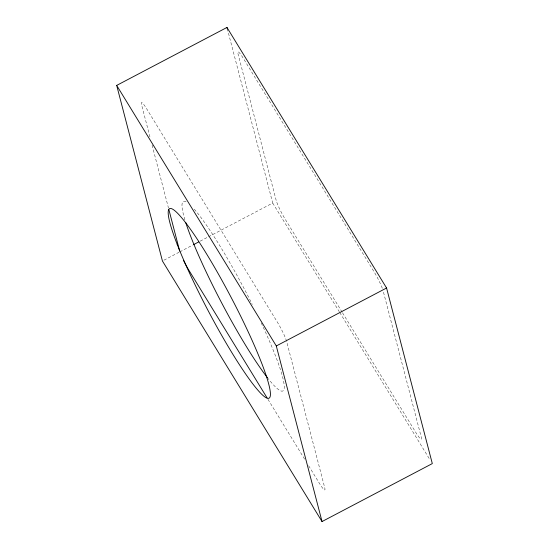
<?xml version="1.0" encoding="UTF-8"?>
<svg xmlns="http://www.w3.org/2000/svg" width="549" height="549" viewBox="0 0 549 549"><rect width="100%" height="100%" fill="white"/><g stroke="black" fill="none" stroke-linecap="round" stroke-linejoin="round"><path stroke-width="0.41" stroke-dasharray="2.75 2.06" d="M163.938 260.199L179.043 252.259M179.798 251.867L192.637 245.115M200.193 241.148L207.748 237.175M208.503 236.777L272.702 203.041L227.396 29.104M342.102 312.127L285.308 219.408A15.695 1.942 62.3 0 1 276.147 200.248L238.033 53.926A15.695 1.942 62.3 0 1 243.379 58.455L373.972 271.631A15.695 1.942 62.3 0 1 382.392 288.5M342.549 312.855L415.895 432.591A15.695 1.942 62.3 0 0 421.241 437.114L383.127 290.792M272.702 203.041L339.316 311.784M339.762 312.511L430.073 459.945M267.974 399.343L304.647 459.211M308.668 465.778L319.401 483.305A15.695 1.942 62.3 0 0 324.754 487.828L286.64 341.505A15.695 1.942 62.3 0 0 277.478 322.345L146.892 109.169A15.695 1.942 62.3 0 0 141.539 104.639L149.939 136.879M152.094 145.149L168.461 207.975M261.235 322.887A107.062 13.265 62.3 0 1 268.138 378.59M184.896 219.833A107.062 13.265 62.3 0 1 186.976 202.32M194.257 209.176A107.062 13.265 62.3 0 1 252.252 304.407"/><path stroke-width="0.82" d="M116.69 85.411L226.963 27.45L386.571 288.005L432.31 463.589L322.037 521.55L162.429 260.995L116.69 85.411L276.298 345.959L322.037 521.55M193.392 244.717L198.683 241.937M276.298 345.959L386.571 288.005M267.082 397.881L188.815 270.122A15.695 1.942 62.3 0 1 183.469 260.315M226.963 27.45L227.396 29.104M168.886 209.629L179.653 250.962M267.624 377.932A107.062 13.265 62.3 0 1 185.754 222.592M177.169 244.284A107.062 13.265 62.3 0 0 265.531 397.394A107.062 13.265 62.3 0 0 215.386 268.763A107.062 13.265 62.3 0 0 177.169 244.284"/></g></svg>
